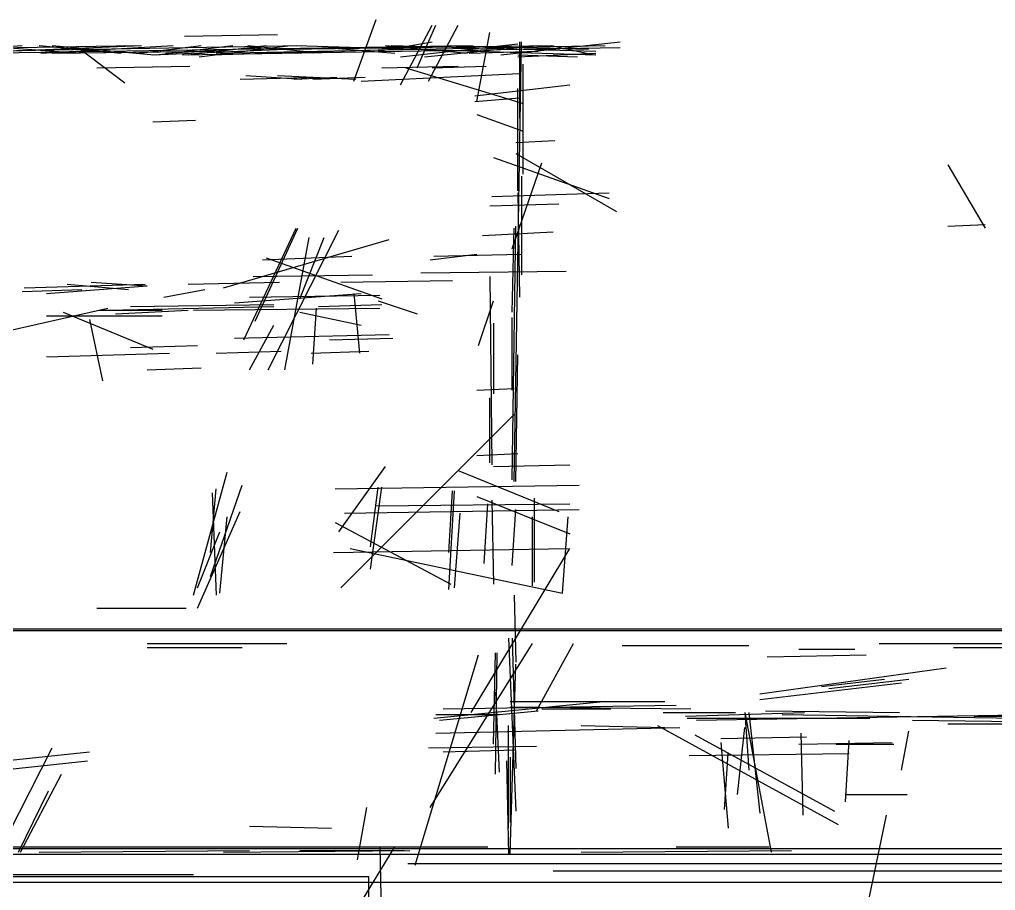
# Model space of a CAD drawing. Header units: metres. Extents: x 0.1 to 46.8, y -33.1 to 0.
# Drawn here: x 25.44 to 30.68, y -19.8 to -15.12 of the extents above; entities that cross this region are included whole.
import ezdxf

# ---------------------------------------------------------------- set-up
doc = ezdxf.new("R2010")
doc.units = ezdxf.units.M
doc.layers.add('Lines', color=7, linetype='Continuous')
doc.layers.add('Walls', color=2, linetype='Continuous')

msp = doc.modelspace()

# ---------------------------------------------------------------- linework, layer by layer
at = {"layer": 'Lines'}
for p, q in [((27.23, -15.45), (27.35, -15.12)), ((27.48, -15.47), (27.65, -15.15)), ((27.57, -15.38), (27.67, -15.15)), ((27.63, -15.45), (27.79, -15.15)), ((27.89, -15.56), (27.96, -15.19)), ((26.32, -15.21), (26.82, -15.2)), ((27.36, -15.29), (27.65, -15.24)), ((28.02, -15.31), (28.66, -15.24)), ((28.09, -17.6), (28.13, -15.24)), ((28.12, -15.24), (28.12, -15.65)), ((22.81, -15.33), (26.95, -15.26)), ((22.83, -15.31), (26.06, -15.26)), ((23.87, -15.32), (27.87, -15.26)), ((25.14, -15.28), (25.45, -15.26)), ((25.36, -15.29), (26.09, -15.26)), ((25.36, -15.27), (25.76, -15.3)), ((25.54, -15.26), (25.98, -15.3)), ((25.55, -15.3), (26.26, -15.26)), ((25.61, -15.26), (26.16, -15.31)), ((25.61, -15.3), (26.48, -15.29)), ((25.75, -15.27), (26, -15.46)), ((26.08, -15.3), (26.41, -15.26)), ((26.15, -15.31), (26.86, -15.28)), ((26.17, -15.31), (26.58, -15.26)), ((26.22, -15.3), (26.73, -15.27)), ((26.31, -15.31), (28.66, -15.27)), ((26.34, -15.31), (26.76, -15.26)), ((26.4, -15.32), (26.89, -15.26)), ((26.46, -15.31), (27.48, -15.28)), ((26.49, -15.3), (28.58, -15.26)), ((26.66, -15.26), (26.96, -15.29)), ((26.87, -15.28), (28.3, -15.26)), ((26.92, -15.26), (28.53, -15.31)), ((27.08, -15.27), (27.45, -15.3)), ((27.4, -15.26), (27.84, -15.3)), ((27.43, -15.26), (28.53, -15.29)), ((27.48, -15.32), (28.11, -15.25)), ((27.61, -15.32), (28.21, -15.26)), ((27.73, -15.26), (28.49, -15.28)), ((27.85, -15.3), (28.22, -15.29)), ((28.11, -15.32), (28.53, -15.3)), ((28.29, -15.26), (28.52, -15.31)), ((28.11, -15.31), (28.43, -15.32)), ((25.85, -15.38), (26.35, -15.37)), ((27.38, -15.38), (27.79, -15.37)), ((27.51, -15.38), (28.14, -15.57)), ((27.65, -15.38), (27.94, -15.37)), ((28.14, -15.95), (28.14, -15.36)), ((26.62, -15.44), (27.05, -15.43)), ((26.65, -15.42), (26.95, -15.44)), ((26.82, -15.42), (27.24, -15.44)), ((26.91, -15.44), (27.14, -15.43)), ((27.01, -15.44), (27.29, -15.43)), ((27.27, -15.45), (28.12, -15.41)), ((27.88, -15.53), (28.39, -15.47)), ((28.11, -16.04), (28.11, -15.49)), ((27.88, -15.56), (28.12, -15.54)), ((26.15, -15.67), (26.38, -15.66)), ((27.89, -15.63), (28.14, -15.72)), ((28.1, -15.78), (28.31, -15.77)), ((27.98, -15.86), (28.6, -16.08)), ((28.1, -15.84), (28.64, -16.15)), ((28.08, -16.35), (28.24, -15.89)), ((30.42, -15.9), (30.62, -16.24)), ((28.13, -15.96), (28.13, -16.49)), ((27.97, -16.07), (28.6, -16.05)), ((28.11, -16.05), (28.12, -16.61)), ((27.96, -16.12), (28.33, -16.11)), ((26.64, -16.84), (26.92, -16.24)), ((26.7, -16.74), (26.93, -16.24)), ((28.08, -17.59), (28.1, -16.23)), ((28.08, -16.69), (28.09, -16.24)), ((30.42, -16.23), (30.62, -16.22)), ((26.77, -17), (27.15, -16.25)), ((26.86, -17), (26.99, -16.29)), ((26.94, -16.62), (27.07, -16.29)), ((27.92, -16.28), (28.3, -16.26)), ((26.53, -16.56), (27.42, -16.3)), ((26.74, -16.41), (27.22, -16.39)), ((26.76, -16.4), (27.38, -16.62)), ((27.64, -16.41), (27.89, -16.38)), ((27.66, -16.39), (28.13, -16.38)), ((26.69, -16.5), (27.33, -16.49)), ((27.59, -16.48), (28.37, -16.47)), ((27.96, -16.5), (27.97, -17.51)), ((25.46, -16.56), (26.11, -16.54)), ((25.58, -16.59), (26.12, -16.55)), ((25.69, -16.54), (26.02, -16.57)), ((25.82, -16.53), (26.12, -16.55)), ((26.34, -16.54), (26.83, -16.53)), ((27.16, -16.53), (27.76, -16.52)), ((25.45, -16.58), (25.77, -16.57)), ((26.21, -16.61), (26.43, -16.57)), ((26.59, -16.64), (27.27, -16.59)), ((26.67, -16.61), (27.37, -16.6)), ((27.23, -16.59), (27.26, -16.91)), ((25.91, -16.68), (26.8, -16.66)), ((26.03, -16.66), (26.8, -16.65)), ((27.04, -16.66), (27.38, -16.65)), ((27.36, -16.63), (27.57, -16.7)), ((27.9, -16.87), (27.98, -16.63)), ((25.38, -16.79), (25.91, -16.67)), ((25.58, -16.71), (26.2, -16.71)), ((25.67, -16.69), (26.15, -16.89)), ((25.86, -16.68), (26.2, -16.68)), ((25.95, -16.7), (26.34, -16.68)), ((26.37, -16.68), (27.37, -16.67)), ((26.94, -16.69), (27.27, -16.76)), ((27.01, -16.97), (27.03, -16.67)), ((25.81, -16.73), (25.88, -17.06)), ((26.67, -17), (26.8, -16.76)), ((27.98, -16.75), (27.98, -17.13)), ((28.08, -17.11), (28.08, -16.72)), ((26.59, -16.83), (27.42, -16.81)), ((26.03, -16.88), (26.39, -16.87)), ((27.1, -16.84), (27.44, -16.83)), ((25.58, -16.93), (26.24, -16.91)), ((26.49, -16.91), (26.84, -16.9)), ((27, -16.91), (27.31, -16.9)), ((28.1, -17.6), (28.11, -16.92)), ((26.12, -17), (26.41, -16.99)), ((27.89, -17.11), (28.09, -17.1)), ((27.96, -17.5), (27.96, -17.15)), ((27.16, -18.17), (28.09, -17.24)), ((27.89, -17.46), (28.11, -17.45)), ((26.37, -18.21), (26.55, -17.55)), ((27.15, -17.87), (27.4, -17.52)), ((27.79, -17.54), (28.33, -17.76)), ((27.98, -17.52), (28.39, -17.51)), ((26.46, -18.11), (26.63, -17.62)), ((26.46, -17.98), (26.49, -17.64)), ((27.13, -17.64), (28.44, -17.62)), ((27.32, -18.07), (27.38, -17.63)), ((27.32, -17.95), (27.36, -17.63)), ((27.74, -18.18), (27.77, -17.65)), ((27.74, -17.98), (27.76, -17.65)), ((26.47, -17.66), (26.49, -18.21)), ((27.89, -17.68), (28.39, -17.88)), ((27.97, -17.7), (27.98, -18.15)), ((28.2, -18.14), (28.2, -17.69)), ((26.39, -18.28), (26.62, -17.76)), ((27.18, -17.77), (28.44, -17.75)), ((27.35, -17.73), (28.39, -17.72)), ((27.93, -18.04), (27.95, -17.72)), ((28.08, -18.05), (28.1, -17.75)), ((26.51, -18.2), (26.55, -17.79)), ((27.77, -18.17), (27.8, -17.77)), ((28.19, -18.16), (28.19, -17.79)), ((28.35, -18.2), (28.38, -17.79)), ((27.13, -17.82), (27.75, -18.15)), ((26.39, -18.17), (26.51, -17.87)), ((27.12, -17.98), (28.38, -17.96)), ((27.21, -17.96), (28.35, -18.2)), ((27.86, -18.84), (28.39, -17.96)), ((28.09, -18.21), (28.1, -18.57)), ((25.85, -18.28), (26.33, -18.28)), ((5.74, -18.39), (31.5, -18.39)), ((5.96, -18.4), (31.5, -18.4)), ((28.06, -18.44), (28.1, -19.37)), ((28.08, -18.44), (28.1, -19.14)), ((26.12, -18.47), (26.87, -18.47)), ((26.12, -18.49), (26.63, -18.49)), ((27.64, -19.35), (28.19, -18.47)), ((28.21, -18.83), (28.41, -18.47)), ((28.67, -18.48), (29.35, -18.48)), ((30.05, -18.47), (30.93, -18.47)), ((30.45, -18.49), (30.93, -18.49)), ((27.56, -19.66), (27.9, -18.53)), ((27.98, -19.01), (27.99, -18.52)), ((27.99, -19.17), (28, -18.52)), ((29.45, -18.54), (29.98, -18.53)), ((29.62, -18.5), (29.92, -18.5)), ((28.07, -19.6), (28.1, -18.58)), ((29.41, -18.74), (30.41, -18.6)), ((29.41, -18.77), (30.17, -18.68)), ((29.74, -18.7), (30.08, -18.66)), ((29.78, -18.71), (30.21, -18.66)), ((27.99, -18.73), (28.01, -19.16)), ((27.66, -18.87), (28.57, -18.78)), ((27.71, -18.82), (28.96, -18.8)), ((28.07, -18.78), (28.9, -18.78)), ((28.07, -18.81), (29.04, -18.82)), ((27.67, -18.85), (28.01, -18.85)), ((27.69, -18.88), (28.22, -18.83)), ((28.24, -18.82), (28.61, -18.82)), ((28.89, -18.84), (29.28, -18.84)), ((29.01, -18.86), (29.65, -18.84)), ((29.07, -18.88), (30.94, -18.85)), ((29.33, -18.84), (29.35, -19.15)), ((29.33, -18.84), (29.47, -19.59)), ((29.35, -18.84), (29.41, -19.38)), ((29.44, -18.83), (30.16, -18.84)), ((29.53, -18.85), (32.04, -18.89)), ((30.56, -18.86), (31.4, -18.86)), ((28.06, -19.46), (28.06, -18.91)), ((28.45, -18.91), (28.9, -18.92)), ((28.86, -18.91), (29.83, -19.44)), ((29.02, -18.87), (30, -18.87)), ((30.23, -18.88), (31.62, -18.9)), ((30.42, -18.9), (30.77, -18.9)), ((27.67, -18.95), (28.98, -18.92)), ((29.06, -18.96), (29.81, -19.37)), ((29.29, -19.28), (29.33, -18.92)), ((29.63, -18.95), (29.64, -19.39)), ((30.17, -19.15), (30.21, -18.94)), ((27.63, -19.03), (28.21, -19.02)), ((29.2, -18.98), (29.66, -18.97)), ((29.2, -19), (29.24, -19.46)), ((29.62, -19.01), (30.12, -19)), ((29.82, -19.01), (30.13, -19.01)), ((29.87, -19.32), (29.89, -18.99)), ((24.61, -19.18), (25.81, -19.05)), ((24.83, -20.56), (25.61, -19.03)), ((27.71, -19.05), (28.1, -19.04)), ((29.03, -19.07), (29.89, -19.06)), ((29.22, -19.36), (29.24, -19.06)), ((24.75, -19.21), (25.8, -19.1)), ((28.05, -19.1), (28.06, -19.6)), ((28.07, -19.08), (28.07, -19.43)), ((25.44, -19.59), (25.66, -19.17)), ((25.43, -19.59), (25.59, -19.26)), ((29.87, -19.28), (30.2, -19.28)), ((27.25, -19.63), (27.3, -19.35)), ((29.92, -20.2), (30.09, -19.39)), ((26.67, -19.45), (27.11, -19.46)), ((23.14, -19.57), (31.47, -19.57)), ((23.29, -19.56), (27.95, -19.56)), ((25.54, -19.59), (26.67, -19.58)), ((26.53, -19.59), (27.53, -19.58)), ((26.94, -19.58), (27.5, -19.58)), ((27.28, -19.84), (27.45, -19.56)), ((27.37, -19.56), (27.38, -20.07)), ((28.45, -19.59), (29.58, -19.58)), ((28.96, -19.56), (29.46, -19.56)), ((5.27, -19.6), (36.37, -19.6)), ((27.52, -19.65), (31.22, -19.65)), ((28.3, -19.69), (31.22, -19.69)), ((23.22, -19.75), (31.5, -19.75)), ((23.3, -19.72), (27.31, -19.72)), ((23.31, -19.71), (26.37, -19.71)), ((27.31, -20.18), (27.31, -19.72))]:
    msp.add_line(p, q, dxfattribs=at)
at = {"layer": 'Walls'}
for p, q in [((26.32, -15.21), (26.82, -15.2)), ((26.32, -15.21), (26.82, -15.2)), ((26.32, -15.21), (26.82, -15.2)), ((26.32, -15.21), (26.82, -15.2)), ((26.32, -15.21), (26.82, -15.2)), ((26.32, -15.21), (26.82, -15.2)), ((28.02, -15.31), (28.66, -15.24)), ((28.02, -15.31), (28.66, -15.24)), ((28.02, -15.31), (28.66, -15.24)), ((28.02, -15.31), (28.66, -15.24)), ((28.02, -15.31), (28.66, -15.24)), ((28.02, -15.31), (28.66, -15.24)), ((28.02, -15.31), (28.66, -15.24)), ((28.02, -15.31), (28.66, -15.24)), ((28.02, -15.31), (28.66, -15.24)), ((28.09, -17.6), (28.13, -15.24)), ((28.09, -17.6), (28.13, -15.24)), ((28.09, -17.6), (28.13, -15.24)), ((28.09, -17.6), (28.13, -15.24)), ((28.09, -17.6), (28.13, -15.24)), ((22.81, -15.33), (26.95, -15.26)), ((22.81, -15.33), (26.95, -15.26)), ((22.81, -15.33), (26.95, -15.26)), ((22.81, -15.33), (26.95, -15.26)), ((22.81, -15.33), (26.95, -15.26)), ((22.81, -15.33), (26.95, -15.26)), ((22.81, -15.33), (26.95, -15.26)), ((22.81, -15.33), (26.95, -15.26)), ((22.81, -15.33), (26.95, -15.26)), ((22.81, -15.33), (26.95, -15.26)), ((22.83, -15.31), (26.06, -15.26)), ((22.83, -15.31), (26.06, -15.26)), ((22.83, -15.31), (26.06, -15.26)), ((22.83, -15.31), (26.06, -15.26)), ((22.83, -15.31), (26.06, -15.26)), ((22.83, -15.31), (26.06, -15.26)), ((22.83, -15.31), (26.06, -15.26)), ((22.83, -15.31), (26.06, -15.26)), ((22.83, -15.31), (26.06, -15.26)), ((22.83, -15.31), (26.06, -15.26)), ((23.87, -15.32), (27.87, -15.26)), ((23.87, -15.32), (27.87, -15.26)), ((23.87, -15.32), (27.87, -15.26)), ((23.87, -15.32), (27.87, -15.26)), ((23.87, -15.32), (27.87, -15.26)), ((25.36, -15.29), (26.09, -15.26)), ((25.36, -15.29), (26.09, -15.26)), ((25.36, -15.29), (26.09, -15.26)), ((25.36, -15.29), (26.09, -15.26)), ((25.36, -15.29), (26.09, -15.26)), ((25.36, -15.29), (26.09, -15.26)), ((25.36, -15.29), (26.09, -15.26)), ((25.36, -15.29), (26.09, -15.26)), ((25.55, -15.3), (26.26, -15.26)), ((25.55, -15.3), (26.26, -15.26)), ((25.55, -15.3), (26.26, -15.26)), ((25.55, -15.3), (26.26, -15.26)), ((25.55, -15.3), (26.26, -15.26)), ((25.61, -15.26), (26.16, -15.31)), ((25.61, -15.26), (26.16, -15.31)), ((25.61, -15.26), (26.16, -15.31)), ((25.61, -15.26), (26.16, -15.31)), ((25.61, -15.26), (26.16, -15.31)), ((25.61, -15.26), (26.16, -15.31)), ((25.61, -15.3), (26.48, -15.29)), ((25.61, -15.3), (26.48, -15.29)), ((25.61, -15.3), (26.48, -15.29)), ((25.61, -15.3), (26.48, -15.29)), ((25.61, -15.3), (26.48, -15.29)), ((25.61, -15.3), (26.48, -15.29)), ((26.15, -15.31), (26.86, -15.28)), ((26.15, -15.31), (26.86, -15.28)), ((26.15, -15.31), (26.86, -15.28)), ((26.15, -15.31), (26.86, -15.28)), ((26.15, -15.31), (26.86, -15.28)), ((26.15, -15.31), (26.86, -15.28)), ((26.15, -15.31), (26.86, -15.28)), ((26.22, -15.3), (26.73, -15.27)), ((26.22, -15.3), (26.73, -15.27)), ((26.22, -15.3), (26.73, -15.27)), ((26.22, -15.3), (26.73, -15.27)), ((26.22, -15.3), (26.73, -15.27)), ((26.22, -15.3), (26.73, -15.27)), ((26.22, -15.3), (26.73, -15.27)), ((26.31, -15.31), (28.66, -15.27)), ((26.31, -15.31), (28.66, -15.27)), ((26.31, -15.31), (28.66, -15.27)), ((26.31, -15.31), (28.66, -15.27)), ((26.31, -15.31), (28.66, -15.27)), ((26.31, -15.31), (28.66, -15.27)), ((26.31, -15.31), (28.66, -15.27)), ((26.31, -15.31), (28.66, -15.27)), ((26.46, -15.31), (27.48, -15.28)), ((26.46, -15.31), (27.48, -15.28)), ((26.46, -15.31), (27.48, -15.28)), ((26.46, -15.31), (27.48, -15.28)), ((26.46, -15.31), (27.48, -15.28)), ((26.46, -15.31), (27.48, -15.28)), ((26.46, -15.31), (27.48, -15.28)), ((26.46, -15.31), (27.48, -15.28)), ((26.49, -15.3), (28.58, -15.26)), ((26.49, -15.3), (28.58, -15.26)), ((26.49, -15.3), (28.58, -15.26)), ((26.49, -15.3), (28.58, -15.26)), ((26.49, -15.3), (28.58, -15.26)), ((26.49, -15.3), (28.58, -15.26)), ((26.49, -15.3), (28.58, -15.26)), ((26.49, -15.3), (28.58, -15.26)), ((26.87, -15.28), (28.3, -15.26)), ((26.87, -15.28), (28.3, -15.26)), ((26.87, -15.28), (28.3, -15.26)), ((26.87, -15.28), (28.3, -15.26)), ((26.87, -15.28), (28.3, -15.26)), ((26.87, -15.28), (28.3, -15.26)), ((26.87, -15.28), (28.3, -15.26)), ((26.87, -15.28), (28.3, -15.26)), ((26.92, -15.26), (28.53, -15.31)), ((26.92, -15.26), (28.53, -15.31)), ((26.92, -15.26), (28.53, -15.31)), ((26.92, -15.26), (28.53, -15.31)), ((26.92, -15.26), (28.53, -15.31)), ((26.92, -15.26), (28.53, -15.31)), ((26.92, -15.26), (28.53, -15.31)), ((26.92, -15.26), (28.53, -15.31)), ((27.43, -15.26), (28.53, -15.29)), ((27.43, -15.26), (28.53, -15.29)), ((27.43, -15.26), (28.53, -15.29)), ((27.43, -15.26), (28.53, -15.29)), ((27.43, -15.26), (28.53, -15.29)), ((27.43, -15.26), (28.53, -15.29)), ((27.43, -15.26), (28.53, -15.29)), ((27.43, -15.26), (28.53, -15.29)), ((27.48, -15.32), (28.11, -15.25)), ((27.48, -15.32), (28.11, -15.25)), ((27.48, -15.32), (28.11, -15.25)), ((27.48, -15.32), (28.11, -15.25)), ((27.48, -15.32), (28.11, -15.25)), ((27.48, -15.32), (28.11, -15.25)), ((27.48, -15.32), (28.11, -15.25)), ((27.48, -15.32), (28.11, -15.25)), ((27.61, -15.32), (28.21, -15.26)), ((27.61, -15.32), (28.21, -15.26)), ((27.61, -15.32), (28.21, -15.26)), ((27.61, -15.32), (28.21, -15.26)), ((27.61, -15.32), (28.21, -15.26)), ((27.61, -15.32), (28.21, -15.26)), ((27.61, -15.32), (28.21, -15.26)), ((27.61, -15.32), (28.21, -15.26)), ((27.73, -15.26), (28.49, -15.28)), ((27.73, -15.26), (28.49, -15.28)), ((27.73, -15.26), (28.49, -15.28)), ((27.73, -15.26), (28.49, -15.28)), ((27.73, -15.26), (28.49, -15.28)), ((27.73, -15.26), (28.49, -15.28)), ((27.73, -15.26), (28.49, -15.28)), ((27.73, -15.26), (28.49, -15.28)), ((27.73, -15.26), (28.49, -15.28)), ((25.85, -15.38), (26.35, -15.37)), ((25.85, -15.38), (26.35, -15.37)), ((25.85, -15.38), (26.35, -15.37)), ((25.85, -15.38), (26.35, -15.37)), ((25.85, -15.38), (26.35, -15.37)), ((25.85, -15.38), (26.35, -15.37)), ((25.85, -15.38), (26.35, -15.37)), ((27.51, -15.38), (28.14, -15.57)), ((28.14, -15.95), (28.14, -15.36)), ((28.14, -15.95), (28.14, -15.36)), ((28.14, -15.95), (28.14, -15.36)), ((27.27, -15.45), (28.12, -15.41)), ((27.27, -15.45), (28.12, -15.41)), ((27.27, -15.45), (28.12, -15.41)), ((27.27, -15.45), (28.12, -15.41)), ((27.27, -15.45), (28.12, -15.41)), ((27.27, -15.45), (28.12, -15.41)), ((27.27, -15.45), (28.12, -15.41)), ((27.27, -15.45), (28.12, -15.41)), ((27.27, -15.45), (28.12, -15.41)), ((27.27, -15.45), (28.12, -15.41)), ((27.88, -15.53), (28.39, -15.47)), ((27.88, -15.53), (28.39, -15.47)), ((27.88, -15.53), (28.39, -15.47)), ((27.88, -15.53), (28.39, -15.47)), ((27.88, -15.53), (28.39, -15.47)), ((27.88, -15.53), (28.39, -15.47)), ((27.88, -15.53), (28.39, -15.47)), ((27.88, -15.53), (28.39, -15.47)), ((27.88, -15.53), (28.39, -15.47)), ((27.88, -15.53), (28.39, -15.47)), ((27.88, -15.53), (28.39, -15.47)), ((28.11, -16.04), (28.11, -15.49)), ((28.11, -16.04), (28.11, -15.49)), ((28.11, -16.04), (28.11, -15.49)), ((27.98, -15.86), (28.6, -16.08)), ((28.13, -15.96), (28.13, -16.49)), ((28.13, -15.96), (28.13, -16.49)), ((28.13, -15.96), (28.13, -16.49)), ((28.13, -15.96), (28.13, -16.49)), ((28.13, -15.96), (28.13, -16.49)), ((27.97, -16.07), (28.6, -16.05)), ((27.97, -16.07), (28.6, -16.05)), ((27.97, -16.07), (28.6, -16.05)), ((28.11, -16.05), (28.12, -16.61)), ((28.11, -16.05), (28.12, -16.61)), ((28.11, -16.05), (28.12, -16.61)), ((28.11, -16.05), (28.12, -16.61)), ((26.64, -16.84), (26.92, -16.24)), ((26.7, -16.74), (26.93, -16.24)), ((28.08, -17.59), (28.1, -16.23)), ((28.08, -17.59), (28.1, -16.23)), ((28.08, -17.59), (28.1, -16.23)), ((28.08, -17.59), (28.1, -16.23)), ((28.08, -17.59), (28.1, -16.23)), ((26.77, -17), (27.15, -16.25)), ((26.77, -17), (27.15, -16.25)), ((26.69, -16.5), (27.33, -16.49)), ((26.69, -16.5), (27.33, -16.49)), ((26.69, -16.5), (27.33, -16.49)), ((26.69, -16.5), (27.33, -16.49)), ((26.69, -16.5), (27.33, -16.49)), ((27.59, -16.48), (28.37, -16.47)), ((27.59, -16.48), (28.37, -16.47)), ((27.96, -16.5), (27.97, -17.51)), ((27.96, -16.5), (27.97, -17.51)), ((27.96, -16.5), (27.97, -17.51)), ((27.96, -16.5), (27.97, -17.51)), ((27.96, -16.5), (27.97, -17.51)), ((25.46, -16.56), (26.11, -16.54)), ((25.46, -16.56), (26.11, -16.54)), ((25.46, -16.56), (26.11, -16.54)), ((25.46, -16.56), (26.11, -16.54)), ((25.58, -16.59), (26.12, -16.55)), ((25.58, -16.59), (26.12, -16.55)), ((25.58, -16.59), (26.12, -16.55)), ((25.58, -16.59), (26.12, -16.55)), ((27.16, -16.53), (27.76, -16.52)), ((27.16, -16.53), (27.76, -16.52)), ((27.16, -16.53), (27.76, -16.52)), ((27.16, -16.53), (27.76, -16.52)), ((27.16, -16.53), (27.76, -16.52)), ((27.16, -16.53), (27.76, -16.52)), ((26.59, -16.64), (27.27, -16.59)), ((26.59, -16.64), (27.27, -16.59)), ((26.59, -16.64), (27.27, -16.59)), ((26.59, -16.64), (27.27, -16.59)), ((26.67, -16.61), (27.37, -16.6)), ((26.67, -16.61), (27.37, -16.6)), ((26.67, -16.61), (27.37, -16.6)), ((26.67, -16.61), (27.37, -16.6)), ((26.67, -16.61), (27.37, -16.6)), ((25.91, -16.68), (26.8, -16.66)), ((25.91, -16.68), (26.8, -16.66)), ((25.91, -16.68), (26.8, -16.66)), ((25.91, -16.68), (26.8, -16.66)), ((25.91, -16.68), (26.8, -16.66)), ((25.91, -16.68), (26.8, -16.66)), ((25.91, -16.68), (26.8, -16.66)), ((25.91, -16.68), (26.8, -16.66)), ((25.91, -16.68), (26.8, -16.66)), ((26.03, -16.66), (26.8, -16.65)), ((26.03, -16.66), (26.8, -16.65)), ((26.03, -16.66), (26.8, -16.65)), ((26.03, -16.66), (26.8, -16.65)), ((26.03, -16.66), (26.8, -16.65)), ((26.03, -16.66), (26.8, -16.65)), ((26.03, -16.66), (26.8, -16.65)), ((26.03, -16.66), (26.8, -16.65)), ((26.03, -16.66), (26.8, -16.65)), ((25.38, -16.79), (25.91, -16.67)), ((25.58, -16.71), (26.2, -16.71)), ((25.58, -16.71), (26.2, -16.71)), ((25.58, -16.71), (26.2, -16.71)), ((25.58, -16.71), (26.2, -16.71)), ((26.37, -16.68), (27.37, -16.67)), ((26.37, -16.68), (27.37, -16.67)), ((26.37, -16.68), (27.37, -16.67)), ((26.37, -16.68), (27.37, -16.67)), ((26.37, -16.68), (27.37, -16.67)), ((26.37, -16.68), (27.37, -16.67)), ((26.59, -16.83), (27.42, -16.81)), ((26.59, -16.83), (27.42, -16.81)), ((26.59, -16.83), (27.42, -16.81)), ((26.59, -16.83), (27.42, -16.81)), ((26.59, -16.83), (27.42, -16.81)), ((26.59, -16.83), (27.42, -16.81)), ((26.59, -16.83), (27.42, -16.81)), ((25.58, -16.93), (26.24, -16.91)), ((25.58, -16.93), (26.24, -16.91)), ((25.58, -16.93), (26.24, -16.91)), ((25.58, -16.93), (26.24, -16.91)), ((25.58, -16.93), (26.24, -16.91)), ((28.1, -17.6), (28.11, -16.92)), ((28.1, -17.6), (28.11, -16.92)), ((28.1, -17.6), (28.11, -16.92)), ((27.79, -17.54), (28.33, -17.76)), ((27.79, -17.54), (28.33, -17.76)), ((26.46, -18.11), (26.63, -17.62)), ((27.13, -17.64), (28.44, -17.62)), ((27.74, -18.18), (27.77, -17.65)), ((27.89, -17.68), (28.39, -17.88)), ((27.89, -17.68), (28.39, -17.88)), ((27.89, -17.68), (28.39, -17.88)), ((26.39, -18.28), (26.62, -17.76)), ((27.18, -17.77), (28.44, -17.75)), ((27.35, -17.73), (28.39, -17.72)), ((27.13, -17.82), (27.75, -18.15)), ((27.13, -17.82), (27.75, -18.15)), ((27.12, -17.98), (28.38, -17.96)), ((27.12, -17.98), (28.38, -17.96)), ((27.12, -17.98), (28.38, -17.96)), ((27.21, -17.96), (28.35, -18.2)), ((27.86, -18.84), (28.39, -17.96)), ((5.74, -18.39), (31.5, -18.39)), ((5.74, -18.39), (31.5, -18.39)), ((5.74, -18.39), (31.5, -18.39)), ((5.74, -18.39), (31.5, -18.39)), ((5.74, -18.39), (31.5, -18.39)), ((5.74, -18.39), (31.5, -18.39)), ((5.96, -18.4), (31.5, -18.4)), ((5.96, -18.4), (31.5, -18.4)), ((5.96, -18.4), (31.5, -18.4)), ((5.96, -18.4), (31.5, -18.4)), ((5.96, -18.4), (31.5, -18.4)), ((28.06, -18.44), (28.1, -19.37)), ((28.06, -18.44), (28.1, -19.37)), ((28.06, -18.44), (28.1, -19.37)), ((28.08, -18.44), (28.1, -19.14)), ((28.08, -18.44), (28.1, -19.14)), ((28.08, -18.44), (28.1, -19.14)), ((27.64, -19.35), (28.19, -18.47)), ((28.67, -18.48), (29.35, -18.48)), ((28.67, -18.48), (29.35, -18.48)), ((28.67, -18.48), (29.35, -18.48)), ((28.67, -18.48), (29.35, -18.48)), ((28.67, -18.48), (29.35, -18.48)), ((28.67, -18.48), (29.35, -18.48)), ((28.67, -18.48), (29.35, -18.48)), ((30.05, -18.47), (30.93, -18.47)), ((30.05, -18.47), (30.93, -18.47)), ((30.05, -18.47), (30.93, -18.47)), ((30.05, -18.47), (30.93, -18.47)), ((30.05, -18.47), (30.93, -18.47)), ((30.05, -18.47), (30.93, -18.47)), ((30.05, -18.47), (30.93, -18.47)), ((30.05, -18.47), (30.93, -18.47)), ((27.99, -19.17), (28, -18.52)), ((27.99, -19.17), (28, -18.52)), ((27.99, -19.17), (28, -18.52)), ((29.45, -18.54), (29.98, -18.53)), ((29.45, -18.54), (29.98, -18.53)), ((29.45, -18.54), (29.98, -18.53)), ((29.45, -18.54), (29.98, -18.53)), ((29.45, -18.54), (29.98, -18.53)), ((29.45, -18.54), (29.98, -18.53)), ((29.45, -18.54), (29.98, -18.53)), ((29.45, -18.54), (29.98, -18.53)), ((29.45, -18.54), (29.98, -18.53)), ((29.45, -18.54), (29.98, -18.53)), ((28.07, -19.6), (28.1, -18.58)), ((28.07, -19.6), (28.1, -18.58)), ((28.07, -19.6), (28.1, -18.58)), ((28.07, -19.6), (28.1, -18.58)), ((29.41, -18.74), (30.41, -18.6)), ((29.41, -18.74), (30.41, -18.6)), ((29.41, -18.74), (30.41, -18.6)), ((29.41, -18.74), (30.41, -18.6)), ((29.41, -18.74), (30.41, -18.6)), ((29.41, -18.74), (30.41, -18.6)), ((29.41, -18.74), (30.41, -18.6)), ((29.41, -18.74), (30.41, -18.6)), ((29.41, -18.77), (30.17, -18.68)), ((29.41, -18.77), (30.17, -18.68)), ((29.41, -18.77), (30.17, -18.68)), ((29.41, -18.77), (30.17, -18.68)), ((29.41, -18.77), (30.17, -18.68)), ((29.41, -18.77), (30.17, -18.68)), ((29.41, -18.77), (30.17, -18.68)), ((27.66, -18.87), (28.57, -18.78)), ((27.66, -18.87), (28.57, -18.78)), ((27.66, -18.87), (28.57, -18.78)), ((27.66, -18.87), (28.57, -18.78)), ((27.66, -18.87), (28.57, -18.78)), ((27.66, -18.87), (28.57, -18.78)), ((27.71, -18.82), (28.96, -18.8)), ((27.71, -18.82), (28.96, -18.8)), ((27.71, -18.82), (28.96, -18.8)), ((27.71, -18.82), (28.96, -18.8)), ((27.71, -18.82), (28.96, -18.8)), ((27.71, -18.82), (28.96, -18.8)), ((28.07, -18.78), (28.9, -18.78)), ((28.07, -18.78), (28.9, -18.78)), ((28.07, -18.78), (28.9, -18.78)), ((28.07, -18.78), (28.9, -18.78)), ((28.07, -18.78), (28.9, -18.78)), ((28.07, -18.78), (28.9, -18.78)), ((28.07, -18.81), (29.04, -18.82)), ((28.07, -18.81), (29.04, -18.82)), ((28.07, -18.81), (29.04, -18.82)), ((28.07, -18.81), (29.04, -18.82)), ((28.07, -18.81), (29.04, -18.82)), ((28.07, -18.81), (29.04, -18.82)), ((28.07, -18.81), (29.04, -18.82)), ((27.69, -18.88), (28.22, -18.83)), ((27.69, -18.88), (28.22, -18.83)), ((27.69, -18.88), (28.22, -18.83)), ((27.69, -18.88), (28.22, -18.83)), ((27.69, -18.88), (28.22, -18.83)), ((27.69, -18.88), (28.22, -18.83)), ((29.01, -18.86), (29.65, -18.84)), ((29.01, -18.86), (29.65, -18.84)), ((29.01, -18.86), (29.65, -18.84)), ((29.01, -18.86), (29.65, -18.84)), ((29.01, -18.86), (29.65, -18.84)), ((29.01, -18.86), (29.65, -18.84)), ((29.01, -18.86), (29.65, -18.84)), ((29.01, -18.86), (29.65, -18.84)), ((29.01, -18.86), (29.65, -18.84)), ((29.01, -18.86), (29.65, -18.84)), ((29.01, -18.86), (29.65, -18.84)), ((29.01, -18.86), (29.65, -18.84)), ((29.07, -18.88), (30.94, -18.85)), ((29.07, -18.88), (30.94, -18.85)), ((29.07, -18.88), (30.94, -18.85)), ((29.07, -18.88), (30.94, -18.85)), ((29.07, -18.88), (30.94, -18.85)), ((29.07, -18.88), (30.94, -18.85)), ((29.07, -18.88), (30.94, -18.85)), ((29.07, -18.88), (30.94, -18.85)), ((29.07, -18.88), (30.94, -18.85)), ((29.07, -18.88), (30.94, -18.85)), ((29.44, -18.83), (30.16, -18.84)), ((29.44, -18.83), (30.16, -18.84)), ((29.44, -18.83), (30.16, -18.84)), ((29.44, -18.83), (30.16, -18.84)), ((29.44, -18.83), (30.16, -18.84)), ((29.44, -18.83), (30.16, -18.84)), ((29.44, -18.83), (30.16, -18.84)), ((29.44, -18.83), (30.16, -18.84)), ((29.53, -18.85), (32.04, -18.89)), ((29.53, -18.85), (32.04, -18.89)), ((29.53, -18.85), (32.04, -18.89)), ((29.53, -18.85), (32.04, -18.89)), ((30.56, -18.86), (31.4, -18.86)), ((30.56, -18.86), (31.4, -18.86)), ((30.56, -18.86), (31.4, -18.86)), ((30.56, -18.86), (31.4, -18.86)), ((30.56, -18.86), (31.4, -18.86)), ((28.06, -19.46), (28.06, -18.91)), ((28.06, -19.46), (28.06, -18.91)), ((28.06, -19.46), (28.06, -18.91)), ((28.06, -19.46), (28.06, -18.91)), ((29.02, -18.87), (30, -18.87)), ((29.02, -18.87), (30, -18.87)), ((29.02, -18.87), (30, -18.87)), ((29.02, -18.87), (30, -18.87)), ((29.02, -18.87), (30, -18.87)), ((29.02, -18.87), (30, -18.87)), ((29.02, -18.87), (30, -18.87)), ((29.02, -18.87), (30, -18.87)), ((29.02, -18.87), (30, -18.87)), ((29.02, -18.87), (30, -18.87)), ((29.02, -18.87), (30, -18.87)), ((30.23, -18.88), (31.62, -18.9)), ((30.23, -18.88), (31.62, -18.9)), ((30.23, -18.88), (31.62, -18.9)), ((30.23, -18.88), (31.62, -18.9)), ((27.67, -18.95), (28.98, -18.92)), ((27.67, -18.95), (28.98, -18.92)), ((27.67, -18.95), (28.98, -18.92)), ((27.67, -18.95), (28.98, -18.92)), ((27.67, -18.95), (28.98, -18.92)), ((27.63, -19.03), (28.21, -19.02)), ((27.63, -19.03), (28.21, -19.02)), ((27.63, -19.03), (28.21, -19.02)), ((27.63, -19.03), (28.21, -19.02)), ((27.63, -19.03), (28.21, -19.02)), ((27.63, -19.03), (28.21, -19.02)), ((29.62, -19.01), (30.12, -19)), ((29.62, -19.01), (30.12, -19)), ((29.62, -19.01), (30.12, -19)), ((29.62, -19.01), (30.12, -19)), ((29.62, -19.01), (30.12, -19)), ((29.62, -19.01), (30.12, -19)), ((29.62, -19.01), (30.12, -19)), ((29.62, -19.01), (30.12, -19)), ((29.62, -19.01), (30.12, -19)), ((24.61, -19.18), (25.81, -19.05)), ((24.61, -19.18), (25.81, -19.05)), ((24.61, -19.18), (25.81, -19.05)), ((24.83, -20.56), (25.61, -19.03)), ((24.83, -20.56), (25.61, -19.03)), ((24.83, -20.56), (25.61, -19.03)), ((24.83, -20.56), (25.61, -19.03)), ((29.03, -19.07), (29.89, -19.06)), ((29.03, -19.07), (29.89, -19.06)), ((29.03, -19.07), (29.89, -19.06)), ((29.03, -19.07), (29.89, -19.06)), ((29.03, -19.07), (29.89, -19.06)), ((29.03, -19.07), (29.89, -19.06)), ((29.03, -19.07), (29.89, -19.06)), ((29.03, -19.07), (29.89, -19.06)), ((29.03, -19.07), (29.89, -19.06)), ((29.03, -19.07), (29.89, -19.06)), ((29.03, -19.07), (29.89, -19.06)), ((29.03, -19.07), (29.89, -19.06)), ((29.03, -19.07), (29.89, -19.06)), ((24.75, -19.21), (25.8, -19.1)), ((24.75, -19.21), (25.8, -19.1)), ((24.75, -19.21), (25.8, -19.1)), ((28.05, -19.1), (28.06, -19.6)), ((28.05, -19.1), (28.06, -19.6)), ((28.05, -19.1), (28.06, -19.6)), ((28.05, -19.1), (28.06, -19.6)), ((28.05, -19.1), (28.06, -19.6)), ((23.14, -19.57), (31.47, -19.57)), ((23.14, -19.57), (31.47, -19.57)), ((23.14, -19.57), (31.47, -19.57)), ((23.14, -19.57), (31.47, -19.57)), ((23.14, -19.57), (31.47, -19.57)), ((23.29, -19.56), (27.95, -19.56)), ((23.29, -19.56), (27.95, -19.56)), ((23.29, -19.56), (27.95, -19.56)), ((23.29, -19.56), (27.95, -19.56)), ((23.29, -19.56), (27.95, -19.56)), ((23.29, -19.56), (27.95, -19.56)), ((23.29, -19.56), (27.95, -19.56)), ((23.29, -19.56), (27.95, -19.56)), ((25.54, -19.59), (26.67, -19.58)), ((25.54, -19.59), (26.67, -19.58)), ((25.54, -19.59), (26.67, -19.58)), ((25.54, -19.59), (26.67, -19.58)), ((25.54, -19.59), (26.67, -19.58)), ((25.54, -19.59), (26.67, -19.58)), ((26.53, -19.59), (27.53, -19.58)), ((26.53, -19.59), (27.53, -19.58)), ((26.53, -19.59), (27.53, -19.58)), ((26.53, -19.59), (27.53, -19.58)), ((26.53, -19.59), (27.53, -19.58)), ((26.53, -19.59), (27.53, -19.58)), ((26.53, -19.59), (27.53, -19.58)), ((26.94, -19.58), (27.5, -19.58)), ((26.94, -19.58), (27.5, -19.58)), ((26.94, -19.58), (27.5, -19.58)), ((26.94, -19.58), (27.5, -19.58)), ((26.94, -19.58), (27.5, -19.58)), ((28.45, -19.59), (29.58, -19.58)), ((28.45, -19.59), (29.58, -19.58)), ((28.45, -19.59), (29.58, -19.58)), ((28.45, -19.59), (29.58, -19.58)), ((28.45, -19.59), (29.58, -19.58)), ((28.45, -19.59), (29.58, -19.58)), ((28.45, -19.59), (29.58, -19.58)), ((28.45, -19.59), (29.58, -19.58)), ((28.45, -19.59), (29.58, -19.58)), ((28.45, -19.59), (29.58, -19.58)), ((28.96, -19.56), (29.46, -19.56)), ((28.96, -19.56), (29.46, -19.56)), ((28.96, -19.56), (29.46, -19.56)), ((28.96, -19.56), (29.46, -19.56)), ((28.96, -19.56), (29.46, -19.56)), ((28.96, -19.56), (29.46, -19.56)), ((28.96, -19.56), (29.46, -19.56)), ((28.96, -19.56), (29.46, -19.56)), ((28.96, -19.56), (29.46, -19.56)), ((28.96, -19.56), (29.46, -19.56)), ((28.96, -19.56), (29.46, -19.56)), ((5.27, -19.6), (36.37, -19.6)), ((5.27, -19.6), (36.37, -19.6)), ((5.27, -19.6), (36.37, -19.6)), ((5.27, -19.6), (36.37, -19.6)), ((27.52, -19.65), (31.22, -19.65)), ((27.52, -19.65), (31.22, -19.65)), ((27.52, -19.65), (31.22, -19.65)), ((27.52, -19.65), (31.22, -19.65)), ((27.52, -19.65), (31.22, -19.65)), ((27.52, -19.65), (31.22, -19.65)), ((27.52, -19.65), (31.22, -19.65)), ((27.52, -19.65), (31.22, -19.65)), ((27.52, -19.65), (31.22, -19.65)), ((27.52, -19.65), (31.22, -19.65)), ((28.3, -19.69), (31.22, -19.69)), ((28.3, -19.69), (31.22, -19.69)), ((28.3, -19.69), (31.22, -19.69)), ((28.3, -19.69), (31.22, -19.69)), ((28.3, -19.69), (31.22, -19.69)), ((28.3, -19.69), (31.22, -19.69)), ((28.3, -19.69), (31.22, -19.69)), ((28.3, -19.69), (31.22, -19.69)), ((28.3, -19.69), (31.22, -19.69)), ((28.3, -19.69), (31.22, -19.69)), ((23.22, -19.75), (31.5, -19.75)), ((23.22, -19.75), (31.5, -19.75)), ((23.22, -19.75), (31.5, -19.75)), ((23.22, -19.75), (31.5, -19.75)), ((23.22, -19.75), (31.5, -19.75)), ((23.22, -19.75), (31.5, -19.75)), ((23.3, -19.72), (27.31, -19.72)), ((23.3, -19.72), (27.31, -19.72)), ((23.3, -19.72), (27.31, -19.72)), ((23.3, -19.72), (27.31, -19.72)), ((23.3, -19.72), (27.31, -19.72)), ((23.3, -19.72), (27.31, -19.72)), ((23.3, -19.72), (27.31, -19.72)), ((23.31, -19.71), (26.37, -19.71)), ((23.31, -19.71), (26.37, -19.71)), ((23.31, -19.71), (26.37, -19.71)), ((23.31, -19.71), (26.37, -19.71)), ((23.31, -19.71), (26.37, -19.71)), ((23.31, -19.71), (26.37, -19.71)), ((23.31, -19.71), (26.37, -19.71)), ((23.31, -19.71), (26.37, -19.71))]:
    msp.add_line(p, q, dxfattribs=at)

doc.saveas('drawing.dxf')
